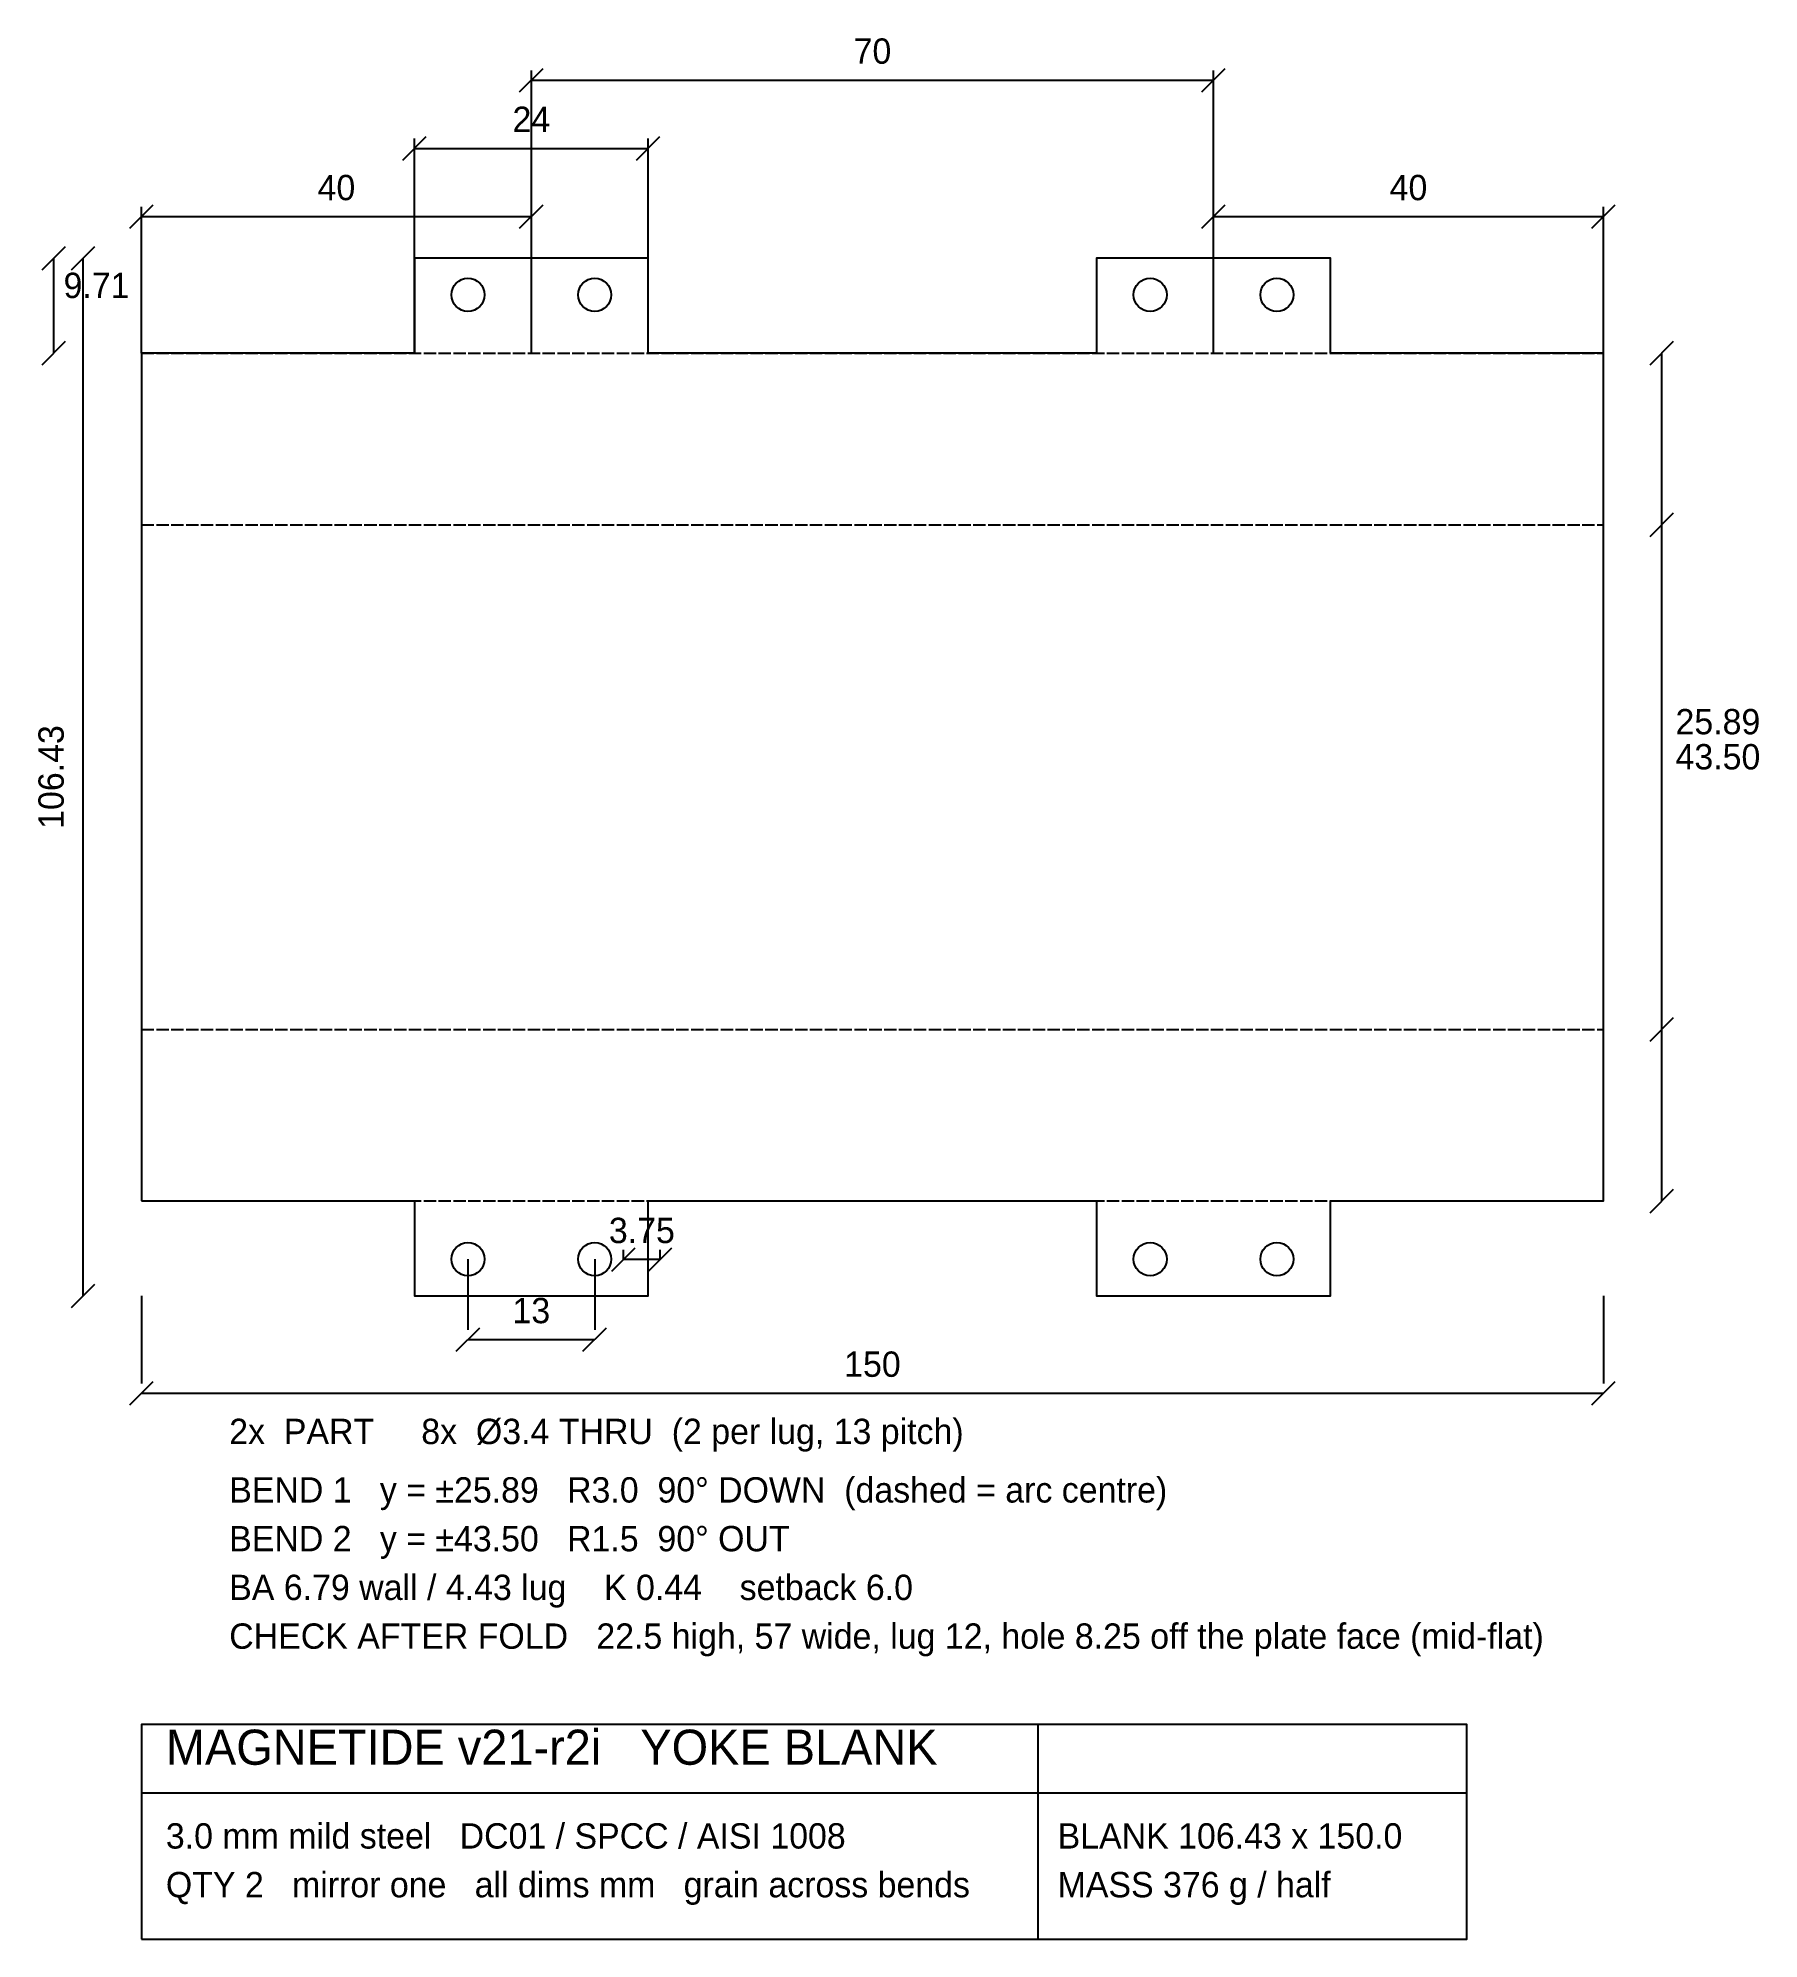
# Model space of a CAD drawing. Header units: millimetres. Extents: x -11 to 166, y -119 to 76.
import ezdxf
from ezdxf.enums import TextEntityAlignment as Align

# ---------------------------------------------------------------- set-up
doc = ezdxf.new("R2010")
doc.units = ezdxf.units.MM
doc.linetypes.add('DASHED', pattern=[1.524, 1.27, -0.254])
for name, color, linetype in [('CUT', 1, 'CONTINUOUS'), ('DIMS', 3, 'CONTINUOUS'), ('FOLD', 5, 'DASHED'), ('NOTES', 8, 'CONTINUOUS'), ('TITLE', 4, 'CONTINUOUS')]:
    doc.layers.add(name, color=color, linetype=linetype)

msp = doc.modelspace()

# ---------------------------------------------------------------- linework, layer by layer
at = {"layer": 'CUT'}
msp.add_lwpolyline([(0, -43.5), (28, -43.5), (28, -53.22), (52, -53.22), (52, -43.5), (98, -43.5), (98, -53.22), (122, -53.22), (122, -43.5), (150, -43.5), (150, 43.5), (122, 43.5), (122, 53.22), (98, 53.22), (98, 43.5), (52, 43.5), (52, 53.22), (28, 53.22), (28, 43.5), (0, 43.5)], close=True, dxfattribs=at)
for centre in [(33.5, 49.47), (46.5, 49.47), (103.5, 49.47), (116.5, 49.47), (33.5, -49.47), (46.5, -49.47), (103.5, -49.47), (116.5, -49.47)]:
    msp.add_circle(centre, 1.7, dxfattribs=at)
at = {"layer": 'DIMS'}
for p, q in [((38.8, 70.3), (41.2, 72.7)), ((40, 43.5), (40, 72.5)), ((108.8, 70.3), (111.2, 72.7)), ((110, 43.5), (110, 72.5)), ((40, 71.5), (110, 71.5)), ((26.8, 63.3), (29.2, 65.7)), ((28, 43.5), (28, 65.5)), ((28, 64.5), (52, 64.5)), ((50.8, 63.3), (53.2, 65.7)), ((52, 43.5), (52, 65.5)), ((-1.2, 56.3), (1.2, 58.7)), ((38.8, 56.3), (41.2, 58.7)), ((108.8, 56.3), (111.2, 58.7)), ((148.8, 56.3), (151.2, 58.7)), ((0, 43.5), (0, 58.5)), ((0, 57.5), (40, 57.5)), ((40, 43.5), (40, 58.5)), ((110, 43.5), (110, 58.5)), ((110, 57.5), (150, 57.5)), ((150, 43.5), (150, 58.5)), ((-10.2, 52.02), (-7.8, 54.42)), ((-9, 43.5), (-9, 53.22)), ((-7.2, 52.02), (-4.8, 54.42)), ((-6, -53.22), (-6, 53.22)), ((-10.2, 42.3), (-7.8, 44.7)), ((154.8, 42.3), (157.2, 44.7)), ((156, -43.5), (156, 43.5)), ((154.8, 24.69), (157.2, 27.09)), ((156, -25.89), (156, 25.89)), ((154.8, -27.09), (157.2, -24.69)), ((154.8, -44.7), (157.2, -42.3)), ((48.27, -50.7), (50.67, -48.3)), ((49.47, -49.47), (49.47, -48.5)), ((52.02, -50.7), (54.42, -48.3)), ((53.22, -49.47), (53.22, -48.5)), ((33.5, -49.47), (33.5, -56.72)), ((46.5, -49.47), (46.5, -56.72)), ((53.22, -49.5), (49.47, -49.5)), ((-7.2, -54.42), (-4.8, -52.02)), ((0, -53.22), (0, -62.22)), ((150, -53.22), (150, -62.22)), ((32.3, -58.92), (34.7, -56.52)), ((45.3, -58.92), (47.7, -56.52)), ((33.5, -57.72), (46.5, -57.72)), ((-1.2, -64.42), (1.2, -62.02)), ((148.8, -64.42), (151.2, -62.02)), ((0, -63.22), (150, -63.22))]:
    msp.add_line(p, q, dxfattribs=at)
at = {"layer": 'FOLD'}
for p, q in [((0, 43.5), (150, 43.5)), ((0, 25.89), (150, 25.89)), ((0, -25.89), (150, -25.89)), ((0, -43.5), (150, -43.5))]:
    msp.add_line(p, q, dxfattribs=at)
at = {"layer": 'TITLE'}
for p, q in [((92, -119.22), (92, -97.22)), ((0, -104.22), (136, -104.22))]:
    msp.add_line(p, q, dxfattribs=at)
msp.add_lwpolyline([(0, -119.22), (136, -119.22), (136, -97.22), (0, -97.22)], close=True, dxfattribs=at)

# ---------------------------------------------------------------- texts
at = {"layer": 'DIMS'}
for s, p in [('70', (75, 72.4)), ('24', (40, 65.4)), ('40', (20, 58.4)), ('40', (130, 58.4)), ('3.75', (51.34, -48.6)), ('13', (40, -56.82)), ('150', (75, -62.32))]:
    msp.add_text(s, height=2.6, dxfattribs=at).set_placement(p, align=Align.BOTTOM_CENTER)
for s, p in [('9.71', (-8, 48.36)), ('25.89', (157.4, 3.6)), ('43.50', (157.4, 0))]:
    msp.add_text(s, height=2.6, dxfattribs=at).set_placement(p, align=Align.BOTTOM_LEFT)
msp.add_text('106.43', height=2.6, rotation=90, dxfattribs=at).set_placement((-7.2, 0), align=Align.BOTTOM_CENTER)
at = {"layer": 'NOTES'}
for s, p in [('2x  PART     8x  Ø3.4 THRU  (2 per lug, 13 pitch)', (9, -69.22)), ('BEND 1   y = ±25.89   R3.0  90° DOWN  (dashed = arc centre)', (9, -75.22)), ('BEND 2   y = ±43.50   R1.5  90° OUT', (9, -80.22)), ('BA 6.79 wall / 4.43 lug    K 0.44    setback 6.0', (9, -85.22)), ('CHECK AFTER FOLD   22.5 high, 57 wide, lug 12, hole 8.25 off the plate face (mid-flat)', (9, -90.22))]:
    msp.add_text(s, height=2.6, dxfattribs=at).set_placement(p, align=Align.BOTTOM_LEFT)
at = {"layer": 'TITLE'}
for s, height, p in [('MAGNETIDE v21-r2i   YOKE BLANK', 3.6, (2.5, -102.42)), ('3.0 mm mild steel   DC01 / SPCC / AISI 1008', 2.6, (2.5, -110.72)), ('BLANK 106.43 x 150.0', 2.6, (94, -110.72)), ('QTY 2   mirror one   all dims mm   grain across bends', 2.6, (2.5, -115.72)), ('MASS 376 g / half', 2.6, (94, -115.72))]:
    msp.add_text(s, height=height, dxfattribs=at).set_placement(p, align=Align.BOTTOM_LEFT)

doc.saveas('drawing.dxf')
